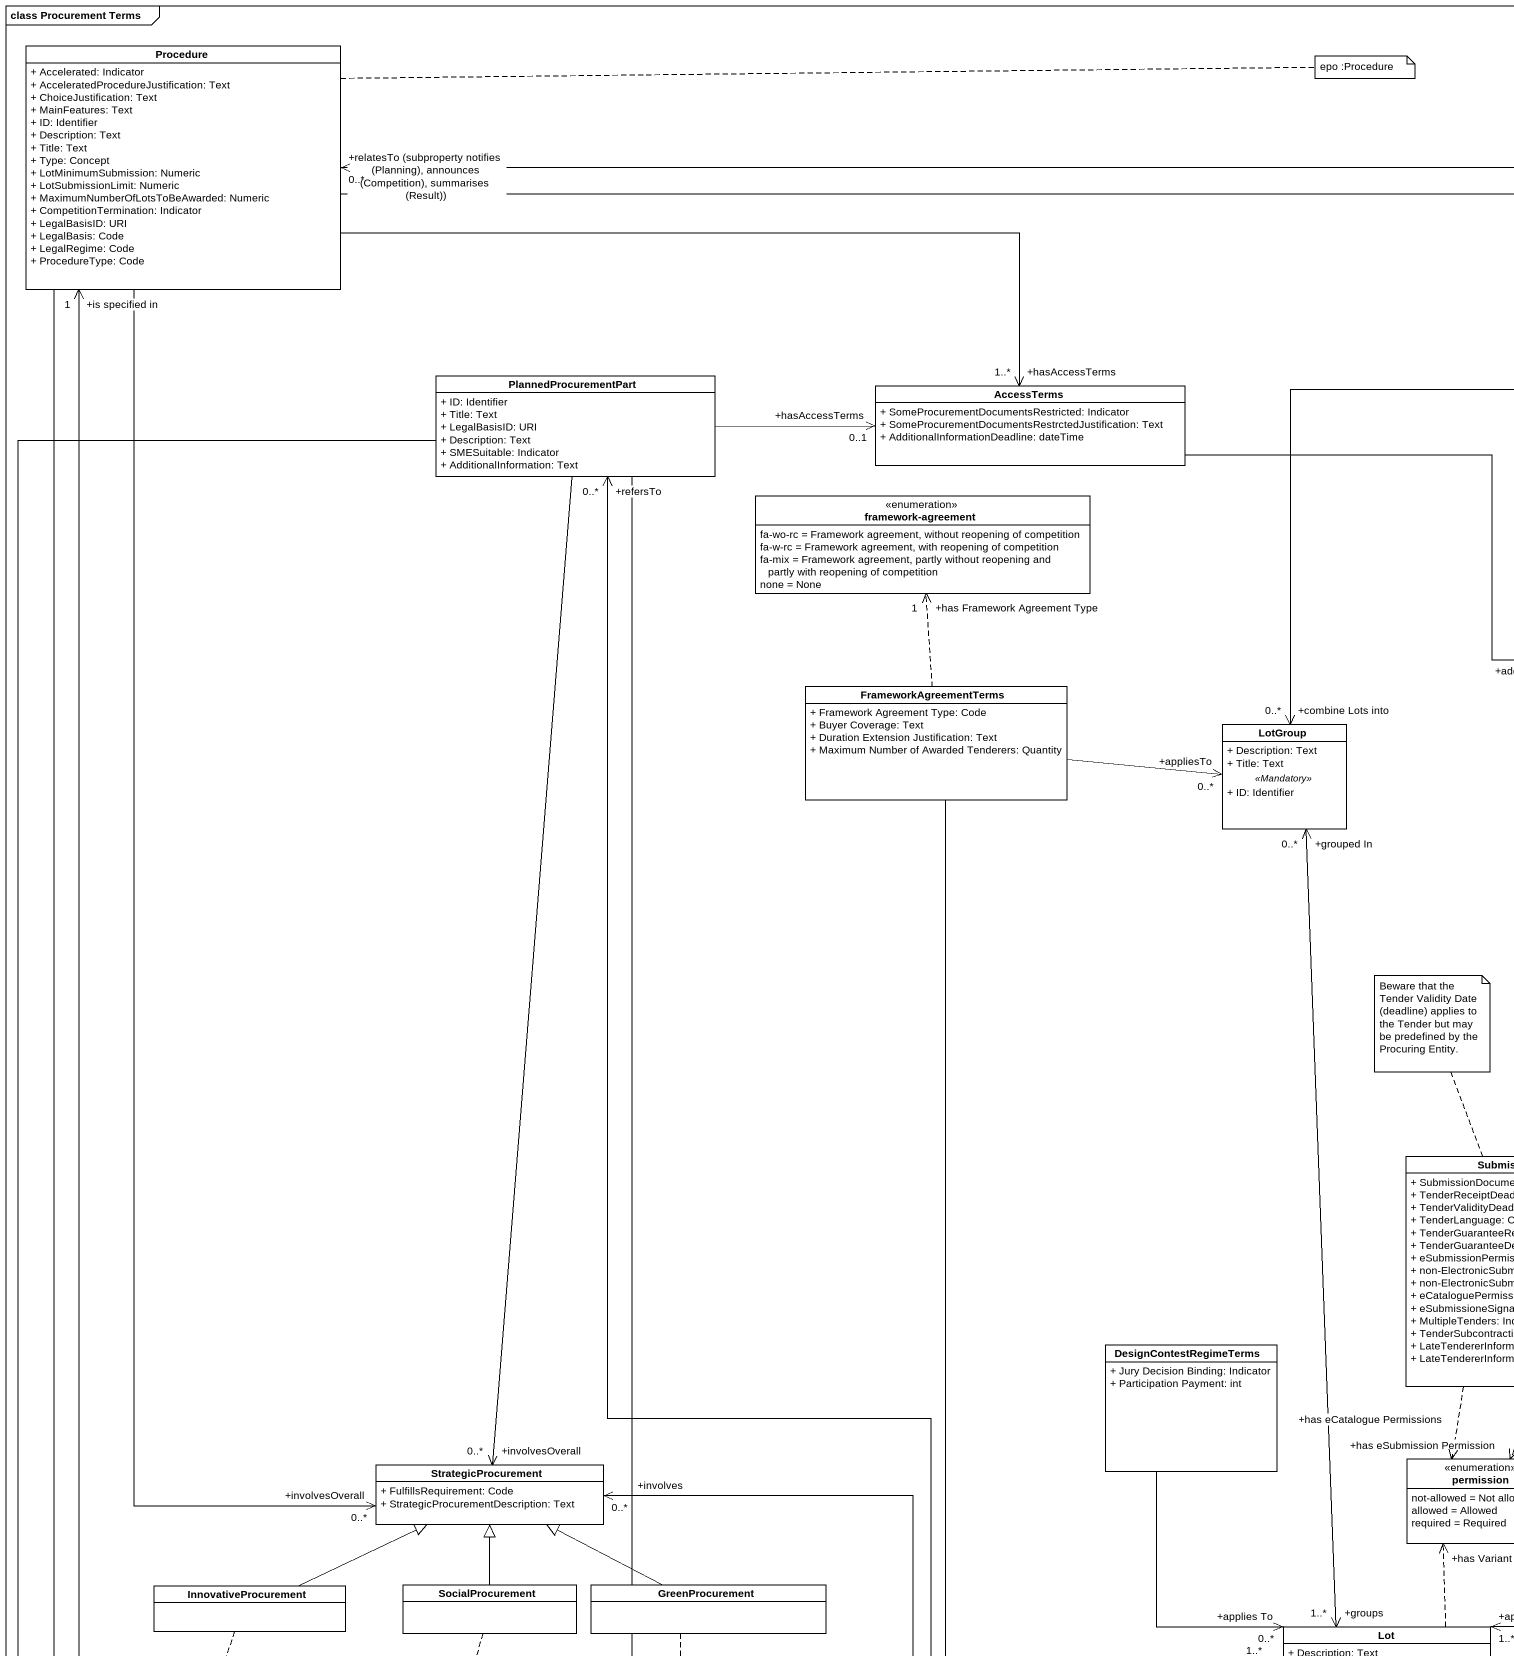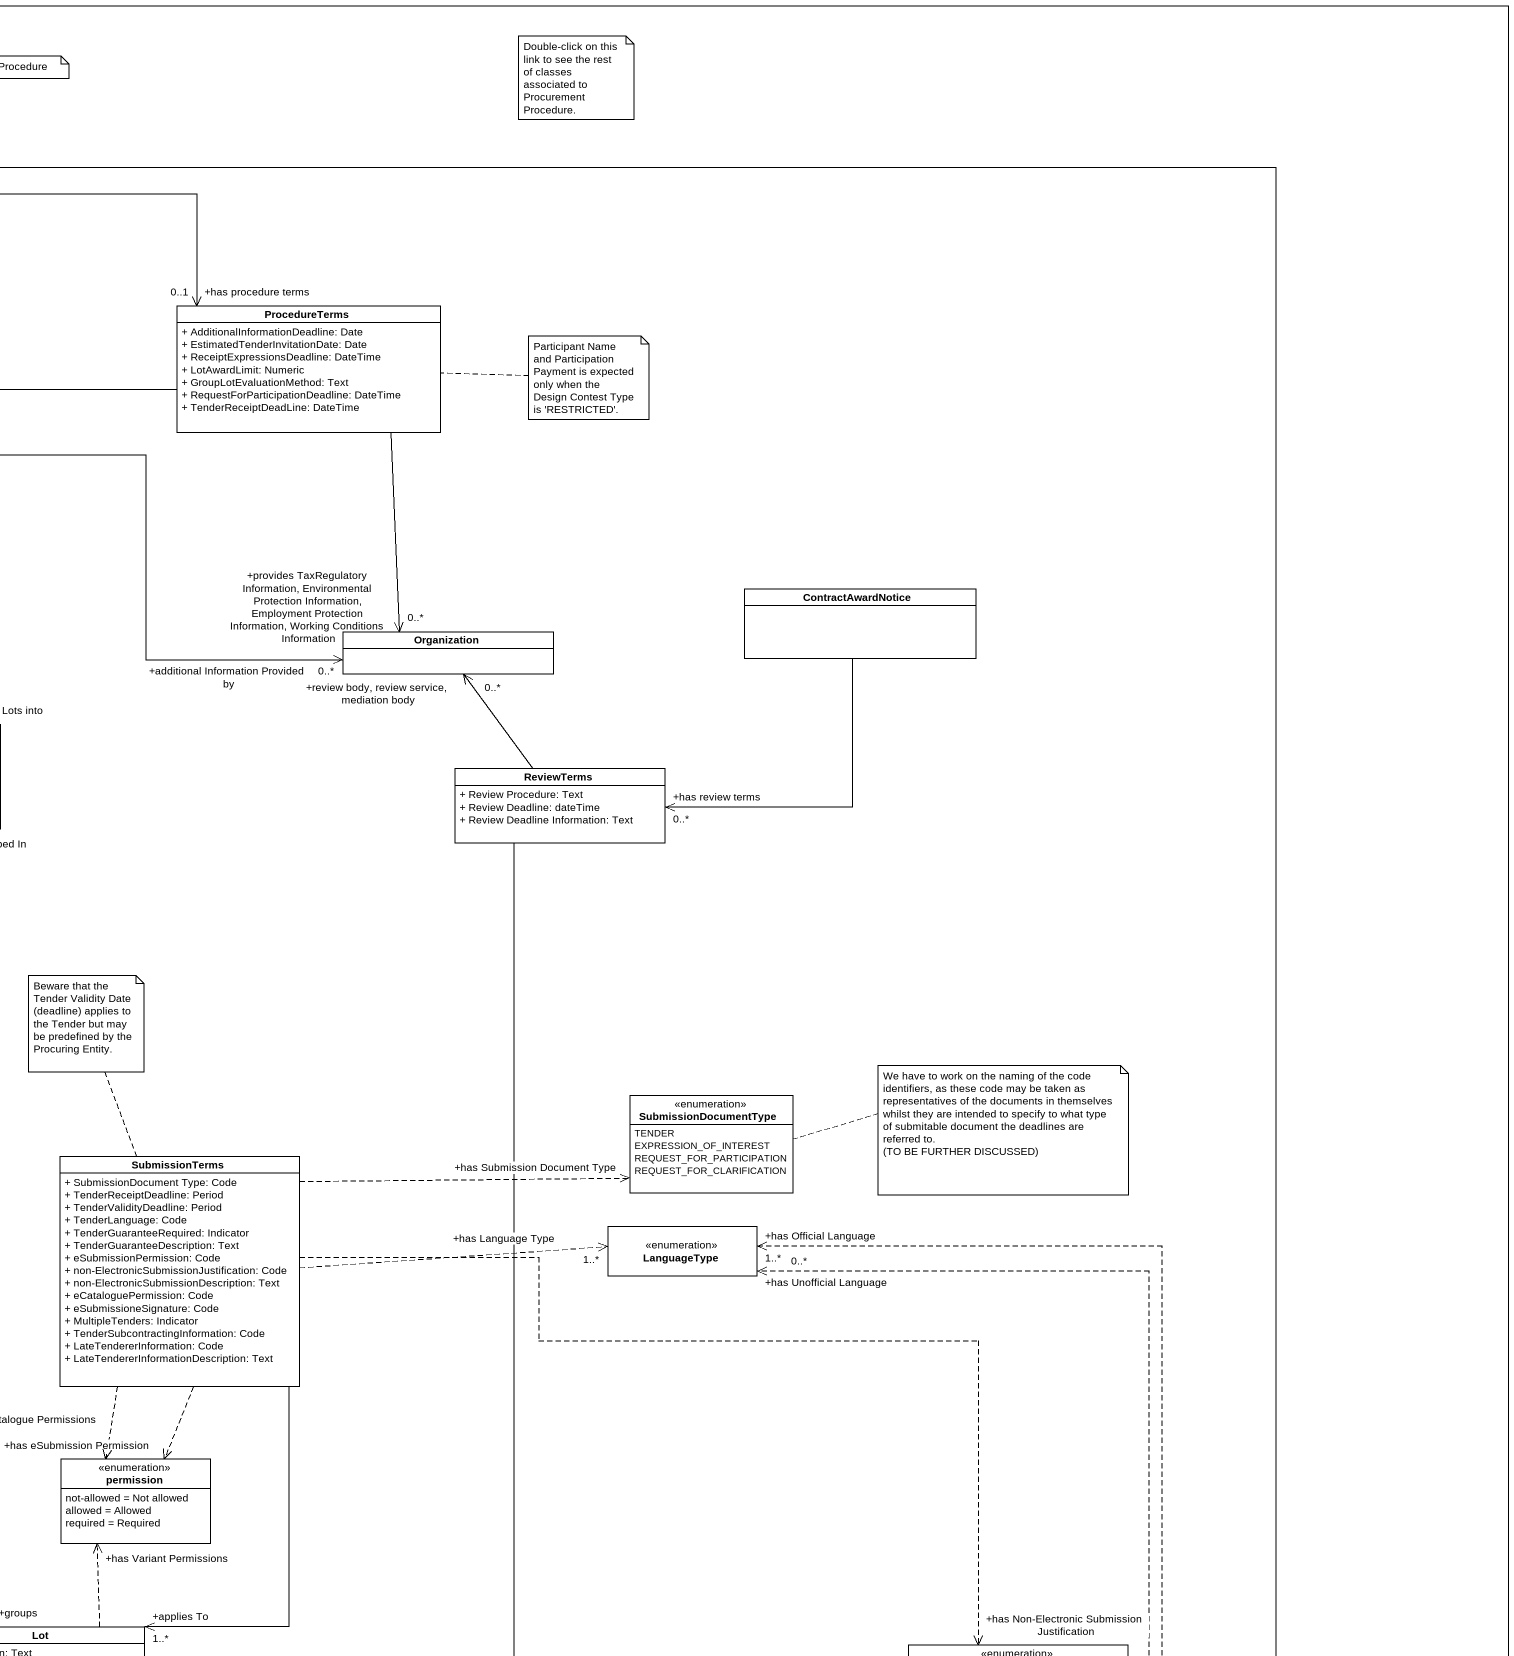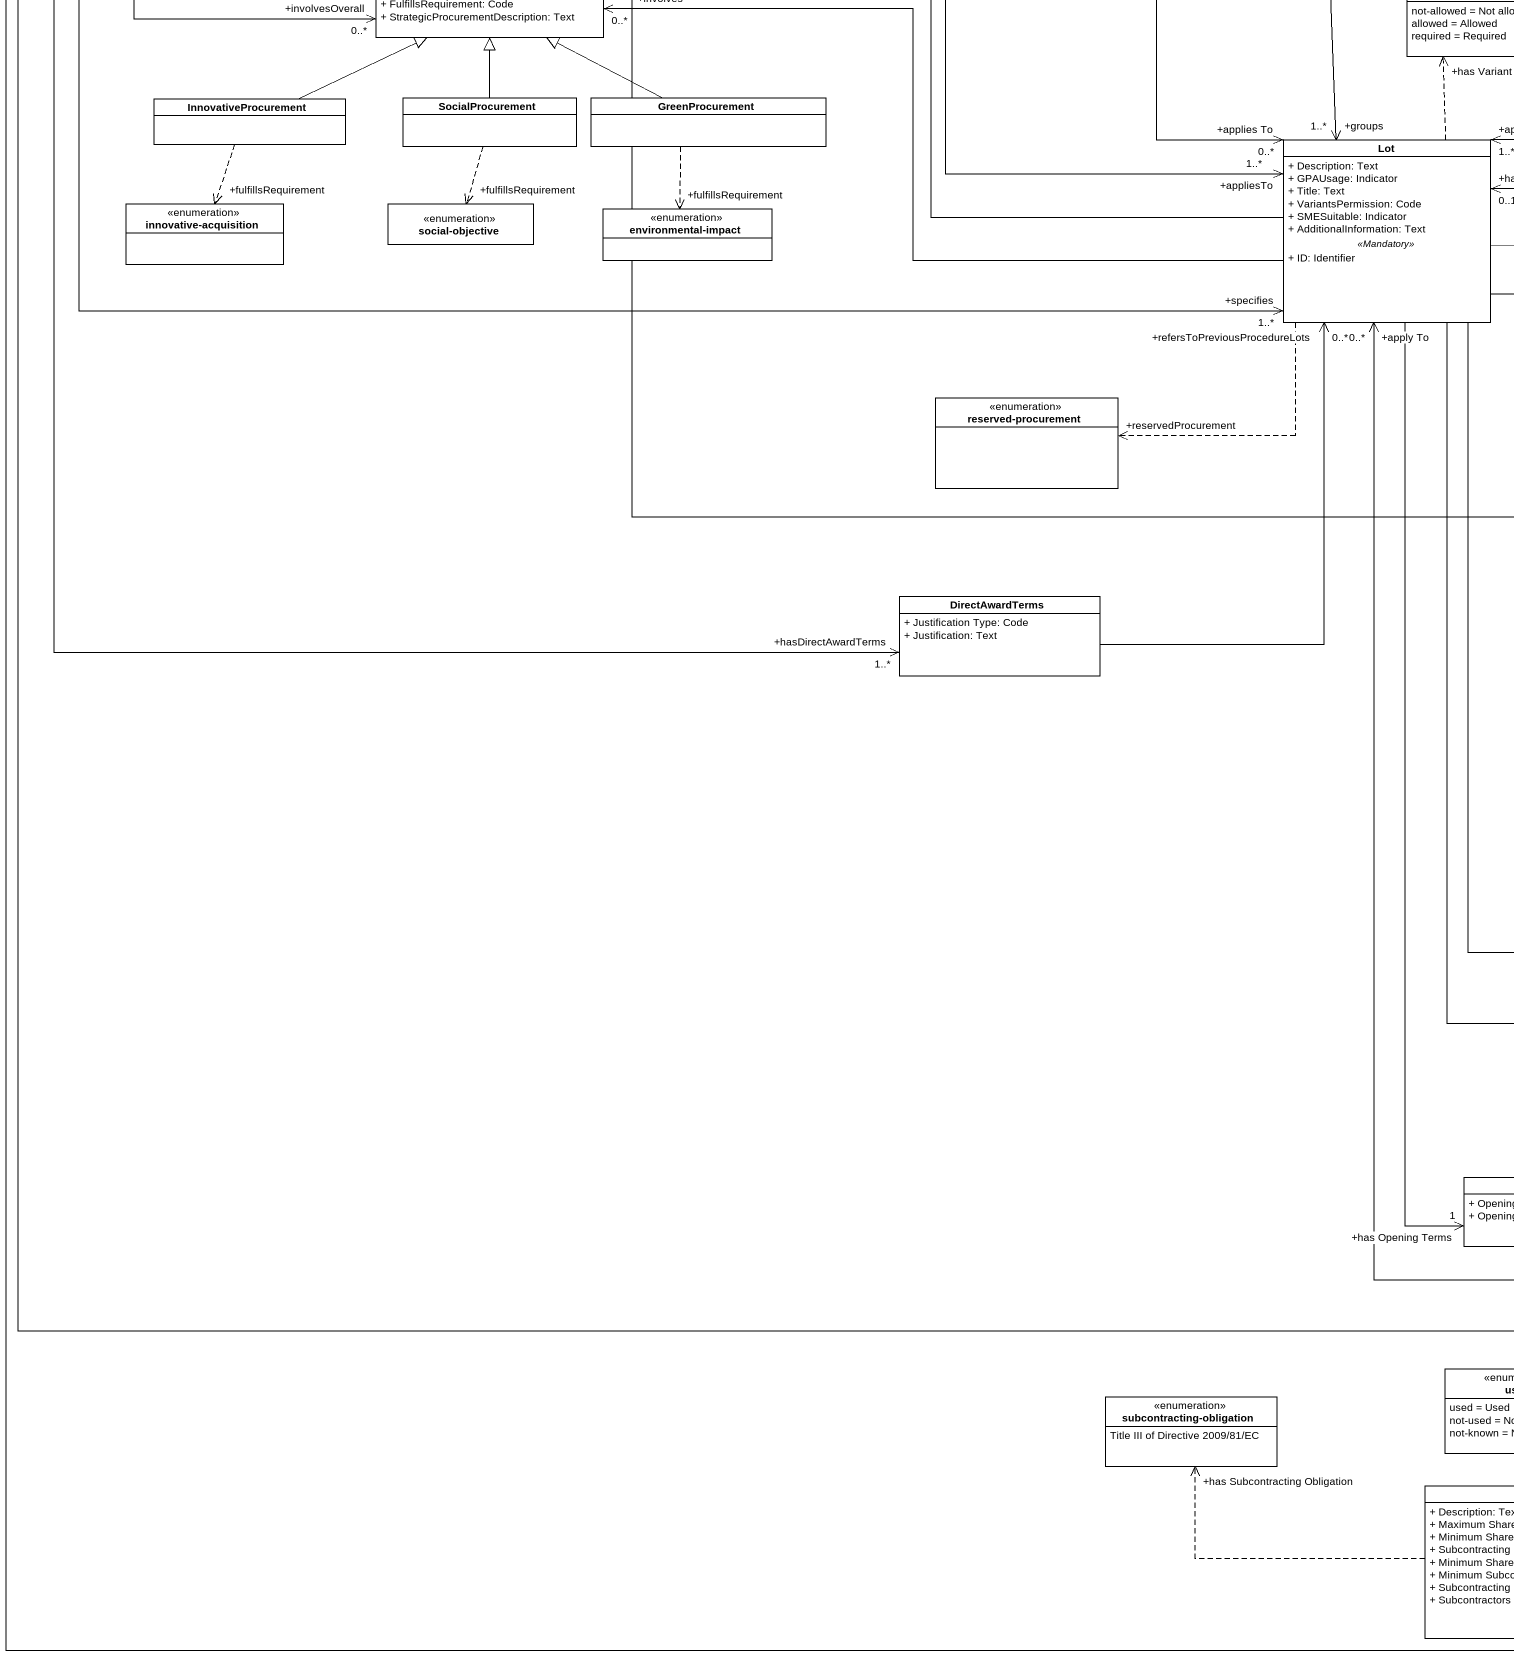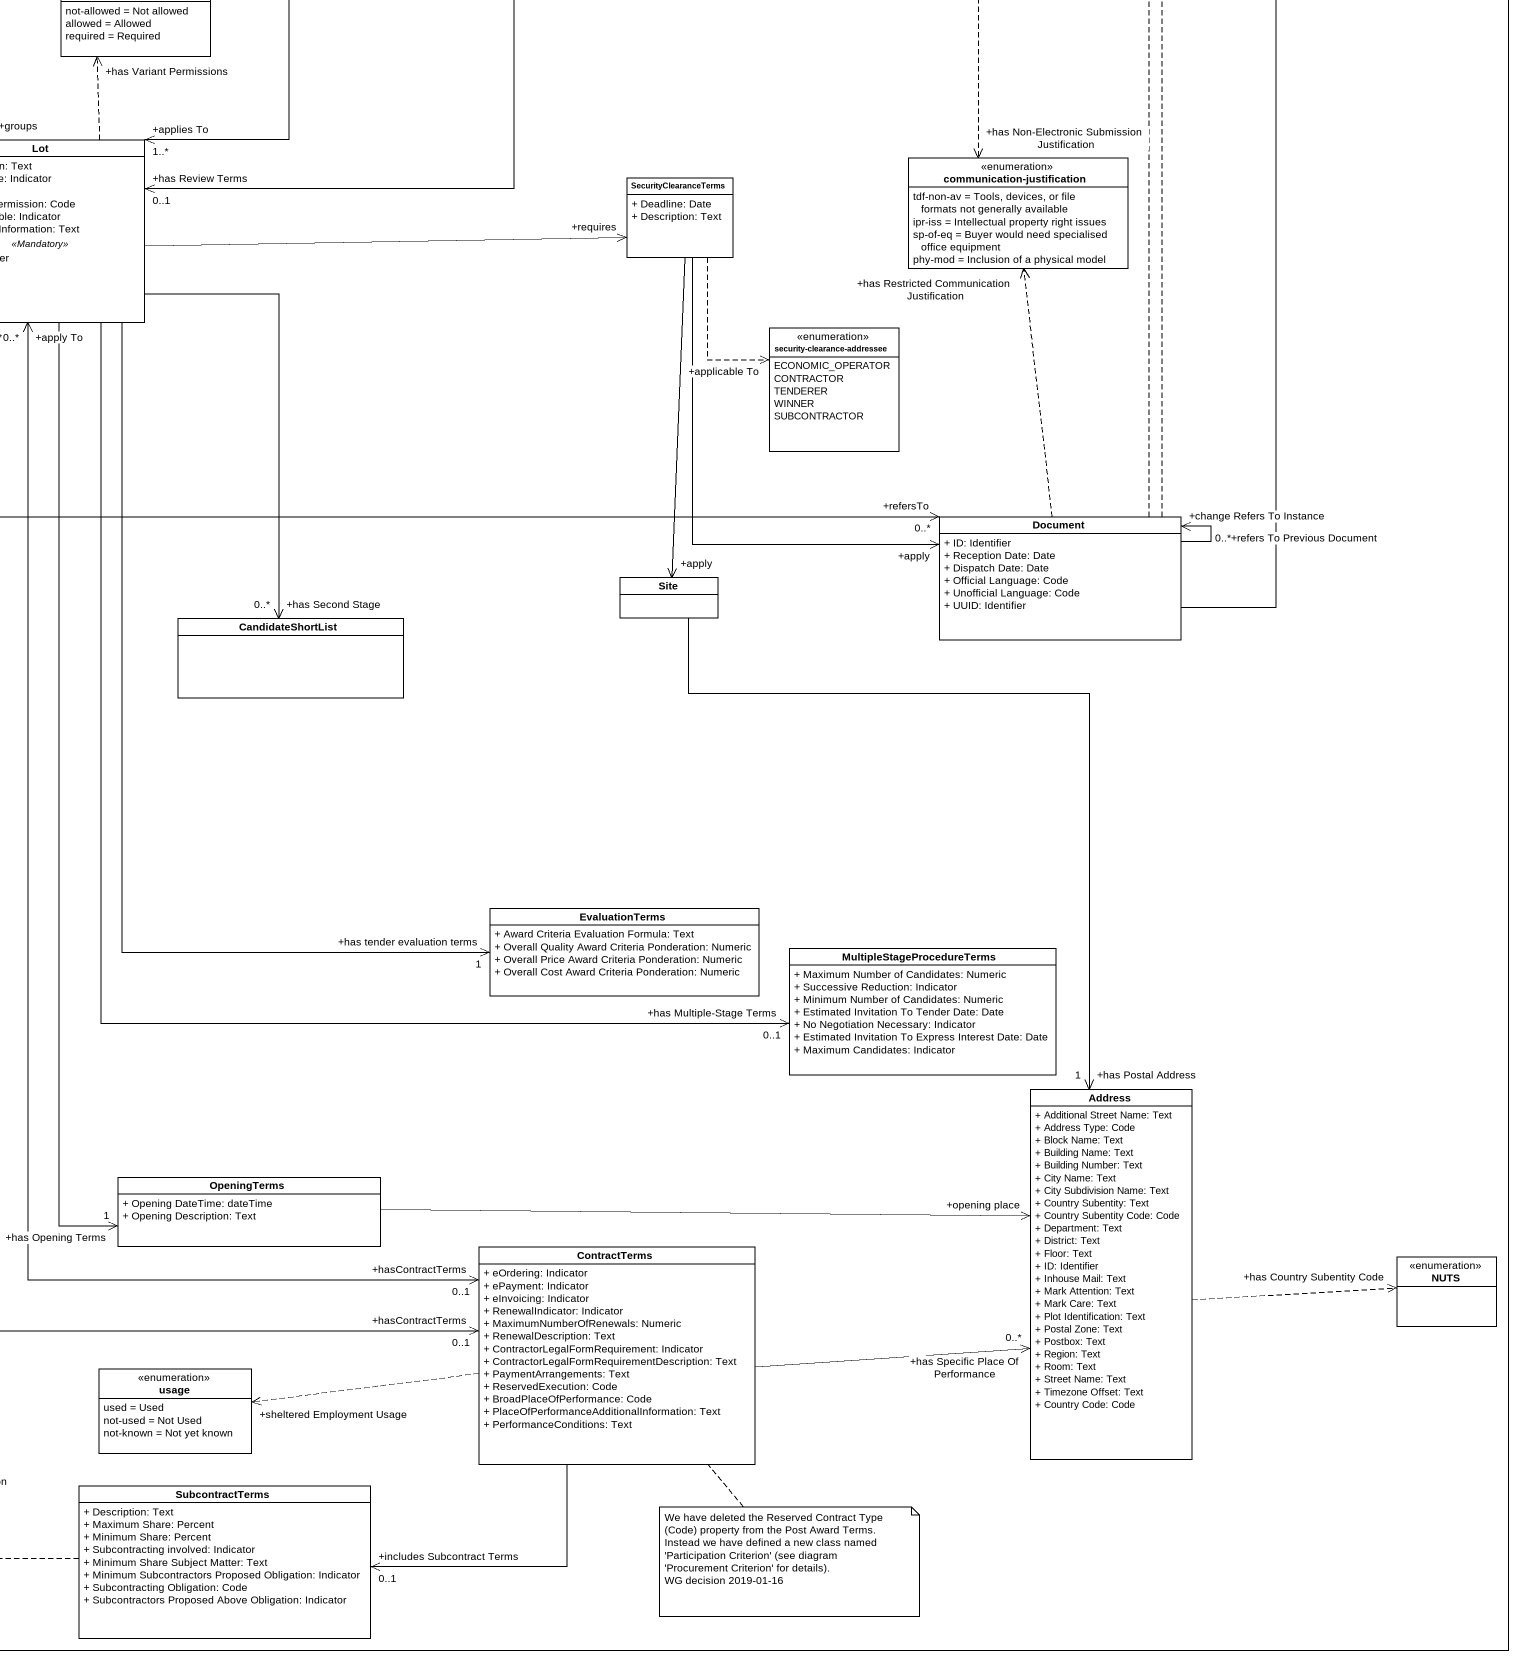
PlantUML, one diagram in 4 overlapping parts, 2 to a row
@startuml
mainframe class Procurement Terms
hide circle
hide empty members
skinparam classAttributeIconSize 0
class Procedure {
  + Accelerated: Indicator
  + AcceleratedProcedureJustification: Text
  + ChoiceJustification: Text
  + MainFeatures: Text
  + ID: Identifier
  + Description: Text
  + Title: Text
  + Type: Concept
  + LotMinimumSubmission: Numeric
  + LotSubmissionLimit: Numeric
  + MaximumNumberOfLotsToBeAwarded: Numeric
  + CompetitionTermination: Indicator
  + LegalBasisID: URI
  + LegalBasis: Code
  + LegalRegime: Code
  + ProcedureType: Code
}
class ProcedureTerms {
  + AdditionalInformationDeadline: Date
  + EstimatedTenderInvitationDate: Date
  + ReceiptExpressionsDeadline: DateTime
  + LotAwardLimit: Numeric
  + GroupLotEvaluationMethod: Text
  + RequestForParticipationDeadline: DateTime
  + TenderReceiptDeadLine: DateTime
}
class PlannedProcurementPart {
  + ID: Identifier
  + Title: Text
  + LegalBasisID: URI
  + Description: Text
  + SMESuitable: Indicator
  + AdditionalInformation: Text
}
class AccessTerms {
  + SomeProcurementDocumentsRestricted: Indicator
  + SomeProcurementDocumentsRestrctedJustification: Text
  + AdditionalInformationDeadline: dateTime
}
enum "framework-agreement" as framework_agreement {
  fa-wo-rc = Framework agreement, without reopening of competition
  fa-w-rc = Framework agreement, with reopening of competition
  fa-mix = Framework agreement, partly without reopening and partly with reopening of competition
  none = None
}
class ContractAwardNotice
class Organization
class FrameworkAgreementTerms {
  + Framework Agreement Type: Code
  + Buyer Coverage: Text
  + Duration Extension Justification: Text
  + Maximum Number of Awarded Tenderers: Quantity
}
class LotGroup {
  + Description: Text
  + Title: Text
  .. <<Mandatory>> ..
  + ID: Identifier
}
class ReviewTerms {
  + Review Procedure: Text
  + Review Deadline: dateTime
  + Review Deadline Information: Text
}
enum SubmissionDocumentType {
  TENDER
  EXPRESSION_OF_INTEREST
  REQUEST_FOR_PARTICIPATION
  REQUEST_FOR_CLARIFICATION
}
class SubmissionTerms {
  + SubmissionDocument Type: Code
  + TenderReceiptDeadline: Period
  + TenderValidityDeadline: Period
  + TenderLanguage: Code
  + TenderGuaranteeRequired: Indicator
  + TenderGuaranteeDescription: Text
  + eSubmissionPermission: Code
  + non-ElectronicSubmissionJustification: Code
  + non-ElectronicSubmissionDescription: Text
  + eCataloguePermission: Code
  + eSubmissioneSignature: Code
  + MultipleTenders: Indicator
  + TenderSubcontractingInformation: Code
  + LateTendererInformation: Code
  + LateTendererInformationDescription: Text
}
enum LanguageType
class DesignContestRegimeTerms {
  + Jury Decision Binding: Indicator
  + Participation Payment: int
}
class StrategicProcurement {
  + FulfillsRequirement: Code
  + StrategicProcurementDescription: Text
}
enum permission {
  not-allowed = Not allowed
  allowed = Allowed
  required = Required
}
class InnovativeProcurement
class SocialProcurement
class GreenProcurement
class Lot {
  + Description: Text
  + GPAUsage: Indicator
  + Title: Text
  + VariantsPermission: Code
  + SMESuitable: Indicator
  + AdditionalInformation: Text
  .. <<Mandatory>> ..
  + ID: Identifier
}
enum "communication-justification" as communication_justification {
  tdf-non-av = Tools, devices, or file formats not generally available
  ipr-iss = Intellectual property right issues
  sp-of-eq = Buyer would need specialised office equipment
  phy-mod = Inclusion of a physical model
}
enum "innovative-acquisition" as innovative_acquisition
enum "social-objective" as social_objective
class SecurityClearanceTerms {
  + Deadline: Date
  + Description: Text
}
enum "environmental-impact" as environmental_impact
enum "security-clearance-addressee" as security_clearance_addressee {
  ECONOMIC_OPERATOR
  CONTRACTOR
  TENDERER
  WINNER
  SUBCONTRACTOR
}
enum "reserved-procurement" as reserved_procurement
class Document {
  + ID: Identifier
  + Reception Date: Date
  + Dispatch Date: Date
  + Official Language: Code
  + Unofficial Language: Code
  + UUID: Identifier
}
class DirectAwardTerms {
  + Justification Type: Code
  + Justification: Text
}
class Site
class CandidateShortList
class EvaluationTerms {
  + Award Criteria Evaluation Formula: Text
  + Overall Quality Award Criteria Ponderation: Numeric
  + Overall Price Award Criteria Ponderation: Numeric
  + Overall Cost Award Criteria Ponderation: Numeric
}
class MultipleStageProcedureTerms {
  + Maximum Number of Candidates: Numeric
  + Successive Reduction: Indicator
  + Minimum Number of Candidates: Numeric
  + Estimated Invitation To Tender Date: Date
  + No Negotiation Necessary: Indicator
  + Estimated Invitation To Express Interest Date: Date
  + Maximum Candidates: Indicator
}
class Address {
  + Additional Street Name: Text
  + Address Type: Code
  + Block Name: Text
  + Building Name: Text
  + Building Number: Text
  + City Name: Text
  + City Subdivision Name: Text
  + Country Subentity: Text
  + Country Subentity Code: Code
  + Department: Text
  + District: Text
  + Floor: Text
  + ID: Identifier
  + Inhouse Mail: Text
  + Mark Attention: Text
  + Mark Care: Text
  + Plot Identification: Text
  + Postal Zone: Text
  + Postbox: Text
  + Region: Text
  + Room: Text
  + Street Name: Text
  + Timezone Offset: Text
  + Country Code: Code
}
class OpeningTerms {
  + Opening DateTime: dateTime
  + Opening Description: Text
}
class ContractTerms {
  + eOrdering: Indicator
  + ePayment: Indicator
  + eInvoicing: Indicator
  + RenewalIndicator: Indicator
  + MaximumNumberOfRenewals: Numeric
  + RenewalDescription: Text
  + ContractorLegalFormRequirement: Indicator
  + ContractorLegalFormRequirementDescription: Text
  + PaymentArrangements: Text
  + ReservedExecution: Code
  + BroadPlaceOfPerformance: Code
  + PlaceOfPerformanceAdditionalInformation: Text
  + PerformanceConditions: Text
}
enum NUTS
enum usage {
  used = Used
  not-used = Not Used
  not-known = Not yet known
}
enum "subcontracting-obligation" as subcontracting_obligation {
  Title III of Directive 2009/81/EC
}
class SubcontractTerms {
  + Description: Text
  + Maximum Share: Percent
  + Minimum Share: Percent
  + Subcontracting involved: Indicator
  + Minimum Share Subject Matter: Text
  + Minimum Subcontractors Proposed Obligation: Indicator
  + Subcontracting Obligation: Code
  + Subcontractors Proposed Above Obligation: Indicator
}
Procedure -right-> "+has procedure terms\n0..1" ProcedureTerms
Procedure -right-> "+hasAccessTerms\n1..*" AccessTerms
Procedure --> "+involvesOverall\n0..*" StrategicProcurement
Procedure "+is specified in\n1" <--> "+specifies\n1..*" Lot
Procedure --> "+hasDirectAwardTerms\n1..*" DirectAwardTerms
ProcedureTerms --> "+provides TaxRegulatory Information, Environmental Protection Information, Employment Protection Information, Working Conditions Information\n0..*" Organization
ProcedureTerms --> "+combine Lots into\n0..*" LotGroup
PlannedProcurementPart -right-> "+hasAccessTerms\n0..1" AccessTerms
PlannedProcurementPart --> "+involvesOverall\n0..*" StrategicProcurement
PlannedProcurementPart --> "+refersTo\n0..*" Document
PlannedProcurementPart --> "+hasContractTerms\n0..1" ContractTerms
AccessTerms -right-> "+additional Information Provided by\n0..*" Organization
ContractAwardNotice --> "+has review terms\n0..*" ReviewTerms
FrameworkAgreementTerms .up.> "+has Framework Agreement Type\n1" framework_agreement
FrameworkAgreementTerms -right-> "+appliesTo\n0..*" LotGroup
FrameworkAgreementTerms --> "+appliesTo\n1..*" Lot
ReviewTerms -up-> "+review body, review service, mediation body\n0..*" Organization
ReviewTerms --> "+has Review Terms\n0..1" Lot
SubmissionTerms .right.> "+has Submission Document Type" SubmissionDocumentType
SubmissionTerms .right.> "+has Language Type\n1..*" LanguageType
SubmissionTerms ..> "+has eSubmission Permission" permission
SubmissionTerms ..> "+has eCatalogue Permissions" permission
SubmissionTerms --> "+applies To\n1..*" Lot
SubmissionTerms .right.> "+has Non-Electronic Submission Justification" communication_justification
DesignContestRegimeTerms --> "+applies To\n0..*" Lot
InnovativeProcurement -right-|> StrategicProcurement
InnovativeProcurement ..> "+fulfillsRequirement" innovative_acquisition
SocialProcurement -up-|> StrategicProcurement
SocialProcurement ..> "+fulfillsRequirement" social_objective
GreenProcurement -left-|> StrategicProcurement
GreenProcurement ..> "+fulfillsRequirement" environmental_impact
Lot -up-> "+refersTo\n0..*" PlannedProcurementPart
Lot "+groups\n1..*" <-up-> "+grouped In\n0..*" LotGroup
Lot -left-> "+involves\n0..*" StrategicProcurement
Lot .up.> "+has Variant Permissions" permission
Lot -right-> "+requires" SecurityClearanceTerms
Lot .left.> "+reservedProcurement" reserved_procurement
Lot --> "+has Second Stage\n0..*" CandidateShortList
Lot --> "+has tender evaluation terms\n1" EvaluationTerms
Lot --> "+has Multiple-Stage Terms\n0..1" MultipleStageProcedureTerms
Lot --> "+has Opening Terms\n1" OpeningTerms
Lot "+apply To\n0..*" <--> "+hasContractTerms\n0..1" ContractTerms
SecurityClearanceTerms ..> "+applicable To" security_clearance_addressee
SecurityClearanceTerms --> "+apply" Document
SecurityClearanceTerms --> "+apply" Site
Document -up-> "+relatesTo (subproperty notifies (Planning), announces (Competition), summarises (Result))\n0..*" Procedure
Document .up.> "+has Official Language\n1..*" LanguageType
Document .up.> "+has Unofficial Language\n0..*" LanguageType
Document .up.> "+has Restricted Communication Justification" communication_justification
Document --> "+change Refers To Instance\n0..*" Document
Document --> "+refers To Previous Document" Document
DirectAwardTerms -up-> "+refersToPreviousProcedureLots\n0..*" Lot
Site --> "+has Postal Address\n1" Address
Address .right.> "+has Country Subentity Code" NUTS
OpeningTerms -right-> "+opening place" Address
ContractTerms -right-> "+has Specific Place Of Performance\n0..*" Address
ContractTerms .left.> "+sheltered Employment Usage" usage
ContractTerms -left-> "+includes Subcontract Terms\n0..1" SubcontractTerms
SubcontractTerms .left.> "+has Subcontracting Obligation" subcontracting_obligation
note right of Procedure : epo :Procedure
note as N2
  Double-click on this link to see the rest of classes associated to Procurement Procedure.
end note
note right of ProcedureTerms : Participant Name and Participation Payment is expected only when the Design Contest Type is 'RESTRICTED'.
note top of SubmissionTerms : Beware that the Tender Validity Date (deadline) applies to the Tender but may be predefined by the Procuring Entity.
note right of SubmissionDocumentType
  We have to work on the naming of the code identifiers, as these code may be taken as representatives of the documents in themselves whilst they are intended to specify to what type of submitable document the deadlines are referred to.
  (TO BE FURTHER DISCUSSED)
end note
note bottom of ContractTerms
  We have deleted the Reserved Contract Type (Code) property from the Post Award Terms. Instead we have defined a new class named 'Participation Criterion' (see diagram 'Procurement Criterion' for details).
  WG decision 2019-01-16
end note
@enduml
